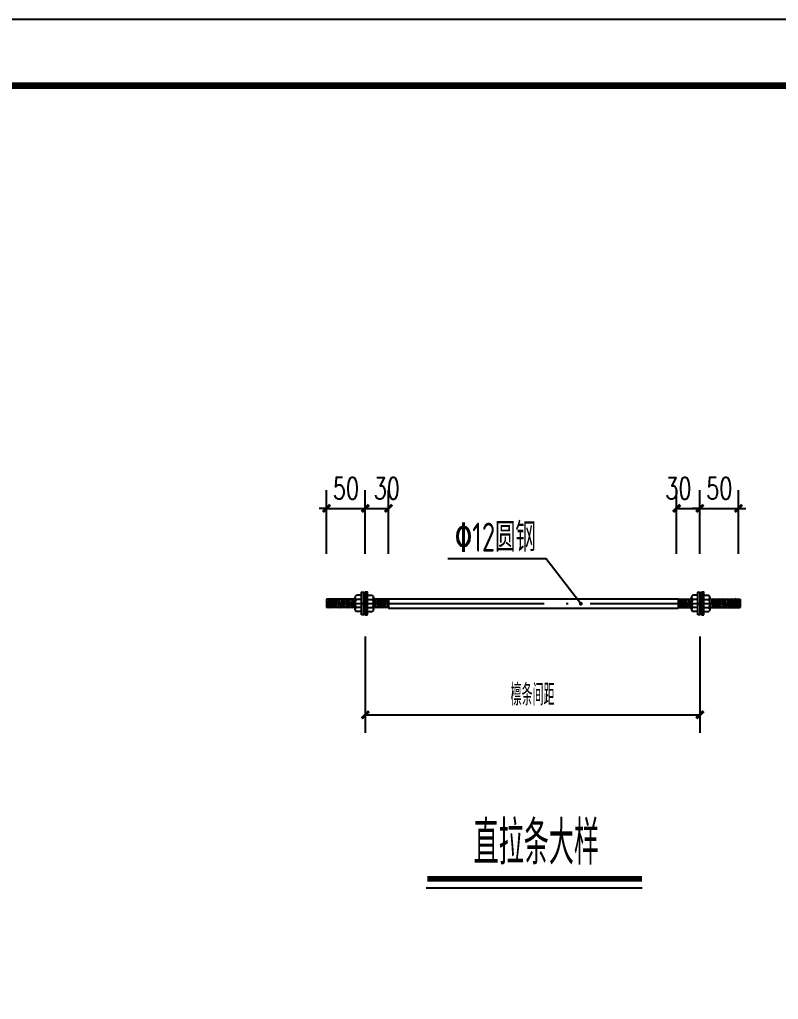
# Model space of a CAD drawing. Extents: x -17471 to 313636, y -71590 to 757901.
# Drawn here: x 236348 to 247850, y 743051 to 757901 of the extents above; entities that cross this region are included whole.
import ezdxf
from ezdxf.enums import TextEntityAlignment as Align

# ---------------------------------------------------------------- set-up
doc = ezdxf.new("R2010")
doc.units = 0
doc.header["$LTSCALE"] = 1000
doc.header["$MEASUREMENT"] = 0
doc.linetypes.add('DOTE', pattern=[2.42, 2, -0.2, 0.02, -0.2])
for name, color, linetype in [('11', 3, 'Continuous'), ('DOTE', 1, 'Continuous'), ('LT', 40, 'Continuous'), ('PUB_DIM', 3, 'Continuous'), ('PUB_TITLE', 4, 'Continuous'), ('THICK', 6, 'Continuous'), ('支撑', 4, 'Continuous'), ('标注', 7, 'Continuous')]:
    doc.layers.add(name, color=color, linetype=linetype)
doc.layers.add('TEXT', color=7, linetype='Continuous', lineweight=13)
doc.styles.add('_TCH_DIM_T3', font='SIMPLEX', dxfattribs={"width": 0.705882, "bigfont": 'GBCBIG'})
doc.styles.get("Standard").update_dxf_attribs({"font": 'gbenor.shx', "bigfont": 'gbcbig.shx'})
doc.styles.add('TSSD_REIN', font='Tssdeng.shx', dxfattribs={"width": 0.7, "bigfont": 'hztxt.shx'})
doc.dimstyles.new('_TCH_ARCH&&100', dxfattribs={"dimtxt": 297.5, "dimasz": 100, "dimexe": 250, "dimexo": 300, "dimgap": 126.25, "dimtad": 1, "dimdec": 0, "dimzin": 0, "dimdsep": 46, "dimtxsty": '_TCH_DIM_T3', "dimblk": 'ARCHTICK', "dimcen": 0.09, "dimclrt": 7, "dimazin": 2, "dimtfac": 1, "dimtdec": 0, "dimtix": 1, "dimtmove": 2, "dimatfit": 3, "dimfxl": 0, "dimtolj": 1, "dimtzin": 0, "dimarcsym": 0})

# ---------------------------------------------------------------- blocks, each defined once
blk = doc.blocks.new('A$C0B074880')
at = {"layer": '支撑', "linetype": 'Continuous'}
for p, q in [((0, 205), (0, 85)), ((0, 199), (193, 199)), ((300, 199), (323, 199)), ((430, 199), (800, 199)), ((800, 199), (800, 92)), ((0, 92), (193, 92)), ((300, 92), (323, 92)), ((430, 92), (800, 92))]:
    blk.add_line(p, q, dxfattribs=at)
for points in [[(273, 0), (273, 291), (300, 291), (300, 0), (273, 0)], [(350, 0), (350, 291), (323, 291), (323, 0), (350, 0)], [(193, 66), (193, 225)], [(273, 251), (209, 251)], [(273, 198), (209, 198)], [(350, 251), (414, 251)], [(350, 198), (414, 198)], [(430, 66), (430, 225)], [(273, 93), (209, 93)], [(273, 40), (209, 40)], [(350, 93), (414, 93)], [(350, 40), (414, 40)]]:
    blk.add_lwpolyline(points, dxfattribs=at)
for points in [[(209, 251, 0.607359), (209, 198, 0.607359)], [(209, 198, 0.303653), (209, 93, 0.303653)], [(414, 251, -0.607359), (414, 198, -0.607359)], [(414, 198, -0.303653), (414, 93, -0.303653)], [(209, 93, 0.607359), (209, 40, 0.607359)], [(414, 93, -0.607359), (414, 40, -0.607359)]]:
    blk.add_lwpolyline(points, format="xyb", dxfattribs=at)
at = {"layer": '标注', "linetype": 'Continuous'}
for p, q in [((4, 199), (0, 205)), ((0, 205), (17, 85)), ((0, 181), (12, 92)), ((4, 199), (19, 92)), ((31, 199), (33, 205)), ((31, 199), (46, 92)), ((38, 199), (33, 205)), ((33, 205), (50, 85)), ((38, 199), (52, 92)), ((64, 199), (67, 205)), ((64, 199), (79, 92)), ((71, 199), (67, 205)), ((67, 205), (83, 85)), ((71, 199), (86, 92)), ((98, 199), (100, 205)), ((98, 199), (112, 92)), ((104, 199), (100, 205)), ((100, 205), (117, 85)), ((104, 199), (119, 92)), ((131, 199), (133, 205)), ((131, 199), (146, 92)), ((133, 205), (150, 85)), ((138, 199), (133, 205)), ((138, 199), (152, 92)), ((164, 199), (167, 205)), ((164, 199), (179, 92)), ((167, 205), (183, 85)), ((171, 199), (167, 205)), ((171, 199), (186, 92)), ((431, 199), (433, 205)), ((431, 199), (446, 92)), ((438, 199), (433, 205)), ((433, 205), (450, 85)), ((438, 199), (452, 92)), ((464, 199), (467, 205)), ((464, 199), (479, 92)), ((471, 199), (467, 205)), ((467, 205), (483, 85)), ((471, 199), (486, 92)), ((498, 199), (500, 205)), ((498, 199), (512, 92)), ((504, 199), (500, 205)), ((500, 205), (517, 85)), ((504, 199), (519, 92)), ((531, 199), (533, 205)), ((531, 199), (546, 92)), ((538, 199), (533, 205)), ((533, 205), (550, 85)), ((538, 199), (552, 92)), ((564, 199), (567, 205)), ((564, 199), (579, 92)), ((571, 199), (567, 205)), ((567, 205), (583, 85)), ((571, 199), (586, 92)), ((598, 199), (600, 205)), ((598, 199), (612, 92)), ((604, 199), (600, 205)), ((600, 205), (617, 85)), ((604, 199), (619, 92)), ((631, 199), (633, 205)), ((631, 199), (646, 92)), ((638, 199), (633, 205)), ((633, 205), (650, 85)), ((638, 199), (652, 92)), ((664, 199), (667, 205)), ((664, 199), (679, 92)), ((671, 199), (667, 205)), ((667, 205), (683, 85)), ((671, 199), (686, 92)), ((698, 199), (700, 205)), ((698, 199), (712, 92)), ((704, 199), (700, 205)), ((700, 205), (717, 85)), ((704, 199), (719, 92)), ((731, 199), (733, 205)), ((731, 199), (746, 92)), ((738, 199), (733, 205)), ((733, 205), (750, 85)), ((738, 199), (752, 92)), ((764, 199), (767, 205)), ((764, 199), (779, 92)), ((771, 199), (767, 205)), ((767, 205), (783, 85)), ((771, 199), (786, 92)), ((12, 92), (17, 85)), ((17, 85), (19, 92)), ((46, 92), (50, 85)), ((50, 85), (52, 92)), ((79, 92), (83, 85)), ((83, 85), (86, 92)), ((112, 92), (117, 85)), ((117, 85), (119, 92)), ((146, 92), (150, 85)), ((150, 85), (152, 92)), ((179, 92), (183, 85)), ((183, 85), (186, 92)), ((446, 92), (450, 85)), ((450, 85), (452, 92)), ((479, 92), (483, 85)), ((483, 85), (486, 92)), ((512, 92), (517, 85)), ((517, 85), (519, 92)), ((546, 92), (550, 85)), ((550, 85), (552, 92)), ((579, 92), (583, 85)), ((583, 85), (586, 92)), ((612, 92), (617, 85)), ((617, 85), (619, 92)), ((646, 92), (650, 85)), ((650, 85), (652, 92)), ((679, 92), (683, 85)), ((683, 85), (686, 92)), ((712, 92), (717, 85)), ((717, 85), (719, 92)), ((746, 92), (750, 85)), ((750, 85), (752, 92)), ((779, 92), (783, 85)), ((783, 85), (786, 92))]:
    blk.add_line(p, q, dxfattribs=at)
blk = doc.blocks.new('A$C04213B41')
at = {"layer": '支撑', "linetype": 'Continuous'}
for p, q in [((0, 205), (0, 85)), ((0, 199), (173, 199)), ((280, 199), (303, 199)), ((410, 199), (800, 199)), ((800, 199), (800, 92)), ((0, 92), (173, 92)), ((280, 92), (303, 92)), ((410, 92), (800, 92))]:
    blk.add_line(p, q, dxfattribs=at)
for points in [[(253, 0), (253, 291), (280, 291), (280, 0), (253, 0)], [(330, 0), (330, 291), (303, 291), (303, 0), (330, 0)], [(173, 66), (173, 225)], [(253, 251), (189, 251)], [(253, 198), (189, 198)], [(330, 251), (394, 251)], [(330, 198), (394, 198)], [(410, 66), (410, 225)], [(253, 93), (189, 93)], [(253, 40), (189, 40)], [(330, 93), (394, 93)], [(330, 40), (394, 40)]]:
    blk.add_lwpolyline(points, dxfattribs=at)
for points in [[(189, 251, 0.607359), (189, 198, 0.607359)], [(189, 198, 0.303653), (189, 93, 0.303653)], [(394, 251, -0.607359), (394, 198, -0.607359)], [(394, 198, -0.303653), (394, 93, -0.303653)], [(189, 93, 0.607359), (189, 40, 0.607359)], [(394, 93, -0.607359), (394, 40, -0.607359)]]:
    blk.add_lwpolyline(points, format="xyb", dxfattribs=at)
at = {"layer": '标注', "linetype": 'Continuous'}
for p, q in [((0, 205), (17, 85)), ((4, 199), (0, 205)), ((0, 181), (12, 92)), ((4, 199), (19, 92)), ((31, 199), (33, 205)), ((31, 199), (46, 92)), ((33, 205), (50, 85)), ((38, 199), (33, 205)), ((38, 199), (52, 92)), ((64, 199), (67, 205)), ((64, 199), (79, 92)), ((67, 205), (83, 85)), ((71, 199), (67, 205)), ((71, 199), (86, 92)), ((98, 199), (100, 205)), ((98, 199), (112, 92)), ((100, 205), (117, 85)), ((104, 199), (100, 205)), ((104, 199), (119, 92)), ((131, 199), (133, 205)), ((131, 199), (146, 92)), ((138, 199), (133, 205)), ((133, 205), (150, 85)), ((138, 199), (152, 92)), ((164, 199), (167, 205)), ((164, 199), (173, 133)), ((171, 199), (167, 205)), ((167, 205), (173, 157)), ((171, 199), (173, 182)), ((410, 160), (419, 92)), ((410, 136), (417, 85)), ((431, 199), (433, 205)), ((431, 199), (446, 92)), ((433, 205), (450, 85)), ((438, 199), (433, 205)), ((438, 199), (452, 92)), ((464, 199), (467, 205)), ((464, 199), (479, 92)), ((467, 205), (483, 85)), ((471, 199), (467, 205)), ((471, 199), (486, 92)), ((498, 199), (500, 205)), ((498, 199), (512, 92)), ((500, 205), (517, 85)), ((504, 199), (500, 205)), ((504, 199), (519, 92)), ((531, 199), (533, 205)), ((531, 199), (546, 92)), ((533, 205), (550, 85)), ((538, 199), (533, 205)), ((538, 199), (552, 92)), ((564, 199), (567, 205)), ((564, 199), (579, 92)), ((567, 205), (583, 85)), ((571, 199), (567, 205)), ((571, 199), (586, 92)), ((598, 199), (600, 205)), ((598, 199), (612, 92)), ((600, 205), (617, 85)), ((604, 199), (600, 205)), ((604, 199), (619, 92)), ((631, 199), (633, 205)), ((631, 199), (646, 92)), ((633, 205), (650, 85)), ((638, 199), (633, 205)), ((638, 199), (652, 92)), ((664, 199), (667, 205)), ((664, 199), (679, 92)), ((667, 205), (683, 85)), ((671, 199), (667, 205)), ((671, 199), (686, 92)), ((698, 199), (700, 205)), ((698, 199), (712, 92)), ((700, 205), (717, 85)), ((704, 199), (700, 205)), ((704, 199), (719, 92)), ((731, 199), (733, 205)), ((731, 199), (746, 92)), ((733, 205), (750, 85)), ((738, 199), (733, 205)), ((738, 199), (752, 92)), ((764, 199), (767, 205)), ((764, 199), (779, 92)), ((767, 205), (783, 85)), ((771, 199), (767, 205)), ((771, 199), (786, 92)), ((12, 92), (17, 85)), ((17, 85), (19, 92)), ((46, 92), (50, 85)), ((50, 85), (52, 92)), ((79, 92), (83, 85)), ((83, 85), (86, 92)), ((112, 92), (117, 85)), ((117, 85), (119, 92)), ((146, 92), (150, 85)), ((150, 85), (152, 92)), ((410, 112), (412, 92)), ((412, 92), (417, 85)), ((417, 85), (419, 92)), ((446, 92), (450, 85)), ((450, 85), (452, 92)), ((479, 92), (483, 85)), ((483, 85), (486, 92)), ((512, 92), (517, 85)), ((517, 85), (519, 92)), ((546, 92), (550, 85)), ((550, 85), (552, 92)), ((579, 92), (583, 85)), ((583, 85), (586, 92)), ((612, 92), (617, 85)), ((617, 85), (619, 92)), ((646, 92), (650, 85)), ((650, 85), (652, 92)), ((679, 92), (683, 85)), ((683, 85), (686, 92)), ((712, 92), (717, 85)), ((717, 85), (719, 92)), ((746, 92), (750, 85)), ((750, 85), (752, 92)), ((779, 92), (783, 85)), ((783, 85), (786, 92))]:
    blk.add_line(p, q, dxfattribs=at)
blk = doc.blocks.new('_ArchTick')
at = {"color": 0, "linetype": 'ByBlock', "const_width": 0.4}
blk.add_lwpolyline([(-0.5, -0.5), (0.5, 0.5)], dxfattribs=at)
blk = doc.blocks.new('*D3156')
at = {"layer": 'Defpoints', "color": 0, "transparency": 16777216}
for p in [(8535036, -2272909), (8539646, -2272909), (8539646, -2274287)]:
    blk.add_point(p, dxfattribs=at)
at = {"layer": 'PUB_DIM', "color": 0, "lineweight": -2, "transparency": 16777216}
for p, q in [((8535036, -2273209), (8535036, -2274537)), ((8539646, -2273209), (8539646, -2274537)), ((8535036, -2274287), (8539646, -2274287))]:
    blk.add_line(p, q, dxfattribs=at)
at = {"layer": 'PUB_DIM', "color": 0, "lineweight": -2, "transparency": 16777216, "xscale": 100, "yscale": 100, "zscale": 100, "rotation": 180}
blk.add_blockref('_ArchTick', (8535036, -2274287), dxfattribs=at)
at = {"layer": 'PUB_DIM', "color": 0, "lineweight": -2, "transparency": 16777216, "xscale": 100, "yscale": 100, "zscale": 100}
blk.add_blockref('_ArchTick', (8539646, -2274287), dxfattribs=at)
at = {"layer": 'PUB_DIM', "color": 7, "transparency": 16777216, "insert": (8537341, -2274011), "char_height": 297.5, "attachment_point": 5, "style": '_TCH_DIM_T3'}
blk.add_mtext('\\A1;檩条间距', dxfattribs=at)
blk = doc.blocks.new('*D3157')
at = {"layer": 'Defpoints', "color": 0, "transparency": 16777216}
for p in [(8540179, -2271443), (8539646, -2272369), (8540179, -2272369)]:
    blk.add_point(p, dxfattribs=at)
at = {"layer": 'PUB_DIM', "color": 0, "lineweight": -2, "transparency": 16777216}
for p, q in [((8539646, -2272069), (8539646, -2271193)), ((8540179, -2272069), (8540179, -2271193)), ((8539646, -2271443), (8539546, -2271443)), ((8539646, -2271443), (8540179, -2271443)), ((8540179, -2271443), (8540279, -2271443))]:
    blk.add_line(p, q, dxfattribs=at)
at = {"layer": 'PUB_DIM', "color": 0, "lineweight": -2, "transparency": 16777216, "xscale": 100, "yscale": 100, "zscale": 100}
blk.add_blockref('_ArchTick', (8539646, -2271443), dxfattribs=at)
at = {"layer": 'PUB_DIM', "color": 0, "lineweight": -2, "transparency": 16777216, "xscale": 100, "yscale": 100, "zscale": 100, "rotation": 180}
blk.add_blockref('_ArchTick', (8540179, -2271443), dxfattribs=at)
at = {"layer": 'PUB_DIM', "color": 7, "transparency": 16777216, "insert": (8539913, -2271168), "char_height": 297.5, "attachment_point": 5, "style": '_TCH_DIM_T3'}
blk.add_mtext('\\A1;50', dxfattribs=at)
blk = doc.blocks.new('*D3158')
at = {"layer": 'Defpoints', "color": 0, "transparency": 16777216}
for p in [(8539646, -2271443), (8539326, -2272369), (8539646, -2272369)]:
    blk.add_point(p, dxfattribs=at)
at = {"layer": 'PUB_DIM', "color": 0, "lineweight": -2, "transparency": 16777216}
for p, q in [((8539326, -2272069), (8539326, -2271193)), ((8539646, -2272069), (8539646, -2271193)), ((8539326, -2271443), (8539646, -2271443))]:
    blk.add_line(p, q, dxfattribs=at)
at = {"layer": 'PUB_DIM', "color": 0, "lineweight": -2, "transparency": 16777216, "xscale": 100, "yscale": 100, "zscale": 100, "rotation": 180}
blk.add_blockref('_ArchTick', (8539326, -2271443), dxfattribs=at)
at = {"layer": 'PUB_DIM', "color": 0, "lineweight": -2, "transparency": 16777216, "xscale": 100, "yscale": 100, "zscale": 100}
blk.add_blockref('_ArchTick', (8539646, -2271443), dxfattribs=at)
at = {"layer": 'PUB_DIM', "color": 7, "transparency": 16777216, "insert": (8539350, -2271168), "char_height": 297.5, "attachment_point": 5, "style": '_TCH_DIM_T3'}
blk.add_mtext('\\A1;30', dxfattribs=at)
blk = doc.blocks.new('*D3159')
at = {"layer": 'Defpoints', "color": 0, "transparency": 16777216}
for p in [(8535036, -2271443), (8534502, -2272369), (8535036, -2272369)]:
    blk.add_point(p, dxfattribs=at)
at = {"layer": 'PUB_DIM', "color": 0, "lineweight": -2, "transparency": 16777216}
for p, q in [((8534502, -2272069), (8534502, -2271193)), ((8535036, -2272069), (8535036, -2271193)), ((8534502, -2271443), (8534402, -2271443)), ((8534502, -2271443), (8535036, -2271443)), ((8535036, -2271443), (8535136, -2271443))]:
    blk.add_line(p, q, dxfattribs=at)
at = {"layer": 'PUB_DIM', "color": 0, "lineweight": -2, "transparency": 16777216, "xscale": 100, "yscale": 100, "zscale": 100}
blk.add_blockref('_ArchTick', (8534502, -2271443), dxfattribs=at)
at = {"layer": 'PUB_DIM', "color": 0, "lineweight": -2, "transparency": 16777216, "xscale": 100, "yscale": 100, "zscale": 100, "rotation": 180}
blk.add_blockref('_ArchTick', (8535036, -2271443), dxfattribs=at)
at = {"layer": 'PUB_DIM', "color": 7, "transparency": 16777216, "insert": (8534769, -2271168), "char_height": 297.5, "attachment_point": 5, "style": '_TCH_DIM_T3'}
blk.add_mtext('\\A1;50', dxfattribs=at)
blk = doc.blocks.new('*D3160')
at = {"layer": 'Defpoints', "color": 0, "transparency": 16777216}
for p in [(8535356, -2271443), (8535036, -2272369), (8535356, -2272369)]:
    blk.add_point(p, dxfattribs=at)
at = {"layer": 'PUB_DIM', "color": 0, "lineweight": -2, "transparency": 16777216}
for p, q in [((8535036, -2272069), (8535036, -2271193)), ((8535356, -2272069), (8535356, -2271193)), ((8535036, -2271443), (8535356, -2271443))]:
    blk.add_line(p, q, dxfattribs=at)
at = {"layer": 'PUB_DIM', "color": 0, "lineweight": -2, "transparency": 16777216, "xscale": 100, "yscale": 100, "zscale": 100, "rotation": 180}
blk.add_blockref('_ArchTick', (8535036, -2271443), dxfattribs=at)
at = {"layer": 'PUB_DIM', "color": 0, "lineweight": -2, "transparency": 16777216, "xscale": 100, "yscale": 100, "zscale": 100}
blk.add_blockref('_ArchTick', (8535356, -2271443), dxfattribs=at)
at = {"layer": 'PUB_DIM', "color": 7, "transparency": 16777216, "insert": (8535332, -2271168), "char_height": 297.5, "attachment_point": 5, "style": '_TCH_DIM_T3'}
blk.add_mtext('\\A1;30', dxfattribs=at)
blk = doc.blocks.new('4e')
at = {"layer": '11', "color": 7}
blk.add_line((8535872.5, -2276671.7), (8538850.6, -2276671.7), dxfattribs=at)
at = {"layer": 'DOTE', "color": 8, "linetype": 'DOTE', "ltscale": 1.5}
blk.add_line((8534502.3, -2272753.4), (8540200.7, -2272753.4), dxfattribs=at)
at = {"layer": 'PUB_DIM'}
for p in [(8536175.5, -2272135.7), (8538006.2, -2272756.5)]:
    blk.add_line(p, (8537523.8, -2272135.7), dxfattribs=at)
at = {"layer": 'PUB_DIM', "const_width": 26.7}
blk.add_lwpolyline([(8537992.9, -2272756.5, 1), (8538019.5, -2272756.5, 1)], format="xyb", close=True, dxfattribs=at)
at = {"layer": 'THICK', "linetype": 'Continuous', "const_width": 75}
blk.add_lwpolyline([(8535889.5, -2276546.2), (8538850.6, -2276546.2)], dxfattribs=at)
at = {"layer": '支撑', "linetype": 'Continuous'}
for p, q in [((8535355.6, -2272689.4), (8539347.3, -2272689.4)), ((8535355.6, -2272817.4), (8539347.3, -2272817.4))]:
    blk.add_line(p, q, dxfattribs=at)
at = {"layer": 'LT', "linetype": 'Continuous'}
for name, p, xscale, yscale, zscale in [('A$C0B074880', (8535355.6, -2272908.5), -1.066666665486991, 1.066666666651145, 1.066666666666667), ('A$C04213B41', (8539347.3, -2272908.5), 1.066666665486991, 1.066666665486991, 1.066666665486991)]:
    blk.add_blockref(name, p, dxfattribs=dict(at, xscale=xscale, yscale=yscale, zscale=zscale))
at = {"layer": '11', "color": 7, "width": 0.8}
blk.add_text('直拉条大样', height=600, dxfattribs=at).set_placement((8537392.1, -2276050.3), align=Align.MIDDLE_CENTER)
at = {"layer": 'TEXT', "ltscale": 99, "style": 'TSSD_REIN', "width": 0.7}
blk.add_text('\x8212圆钢', height=400, dxfattribs=at).set_placement((8536268.8, -2272039.9))
at = {"layer": 'PUB_DIM'}
for p1, p2, distance, text, picture, middle in [((8534502.3, -2272369.4), (8535035.6, -2272369.4), 926.8, '50', '*D3159', (8534768.9, -2271167.6)), ((8539646, -2272369.4), (8540179.3, -2272369.4), 926.8, '50', '*D3157', (8539912.7, -2271167.6)), ((8535035.6, -2272908.5), (8539646, -2272908.5), -1379, '檩条间距', '*D3156', (8537340.8, -2274010.9))]:
    dim = blk.add_aligned_dim(p1=p1, p2=p2, distance=distance, text=text, dimstyle='_TCH_ARCH&&100', dxfattribs=at)
    dim.commit()
    dim.dimension.update_dxf_attribs({"geometry": picture, "text_midpoint": middle})
for base, p1, p2, picture, middle in [((8535355.6, -2271442.6), (8535035.6, -2272369.4), (8535355.6, -2272369.4), '*D3160', (8535331.9, -2271167.6)), ((8539646, -2271442.6), (8539326, -2272369.4), (8539646, -2272369.4), '*D3158', (8539349.7, -2271167.6))]:
    dim = blk.add_linear_dim(base=base, p1=p1, p2=p2, angle=0, text='30', dimstyle='_TCH_ARCH&&100', dxfattribs=at)
    dim.commit()
    dim.dimension.update_dxf_attribs({"geometry": picture, "text_midpoint": middle, "dimtype": 161})

msp = doc.modelspace()

# ---------------------------------------------------------------- linework, layer by layer
at = {"layer": 'PUB_TITLE'}
msp.add_lwpolyline([(187535.9, 698500.8), (271635.9, 698500.8), (271635.9, 757900.8), (187535.9, 757900.8)], close=True, dxfattribs=at)
at = {"layer": 'PUB_TITLE', "const_width": 100}
msp.add_lwpolyline([(190035.9, 699500.8), (270635.9, 699500.8), (270635.9, 756900.8), (190035.9, 756900.8)], close=True, dxfattribs=at)

# ---------------------------------------------------------------- block references
at = {"xscale": 1.100166666666667, "yscale": 1.100166666666667, "zscale": 1.100166666666667}
msp.add_blockref('4e', (-9148374.5, 3249459.2), dxfattribs=at)

doc.saveas('drawing.dxf')
